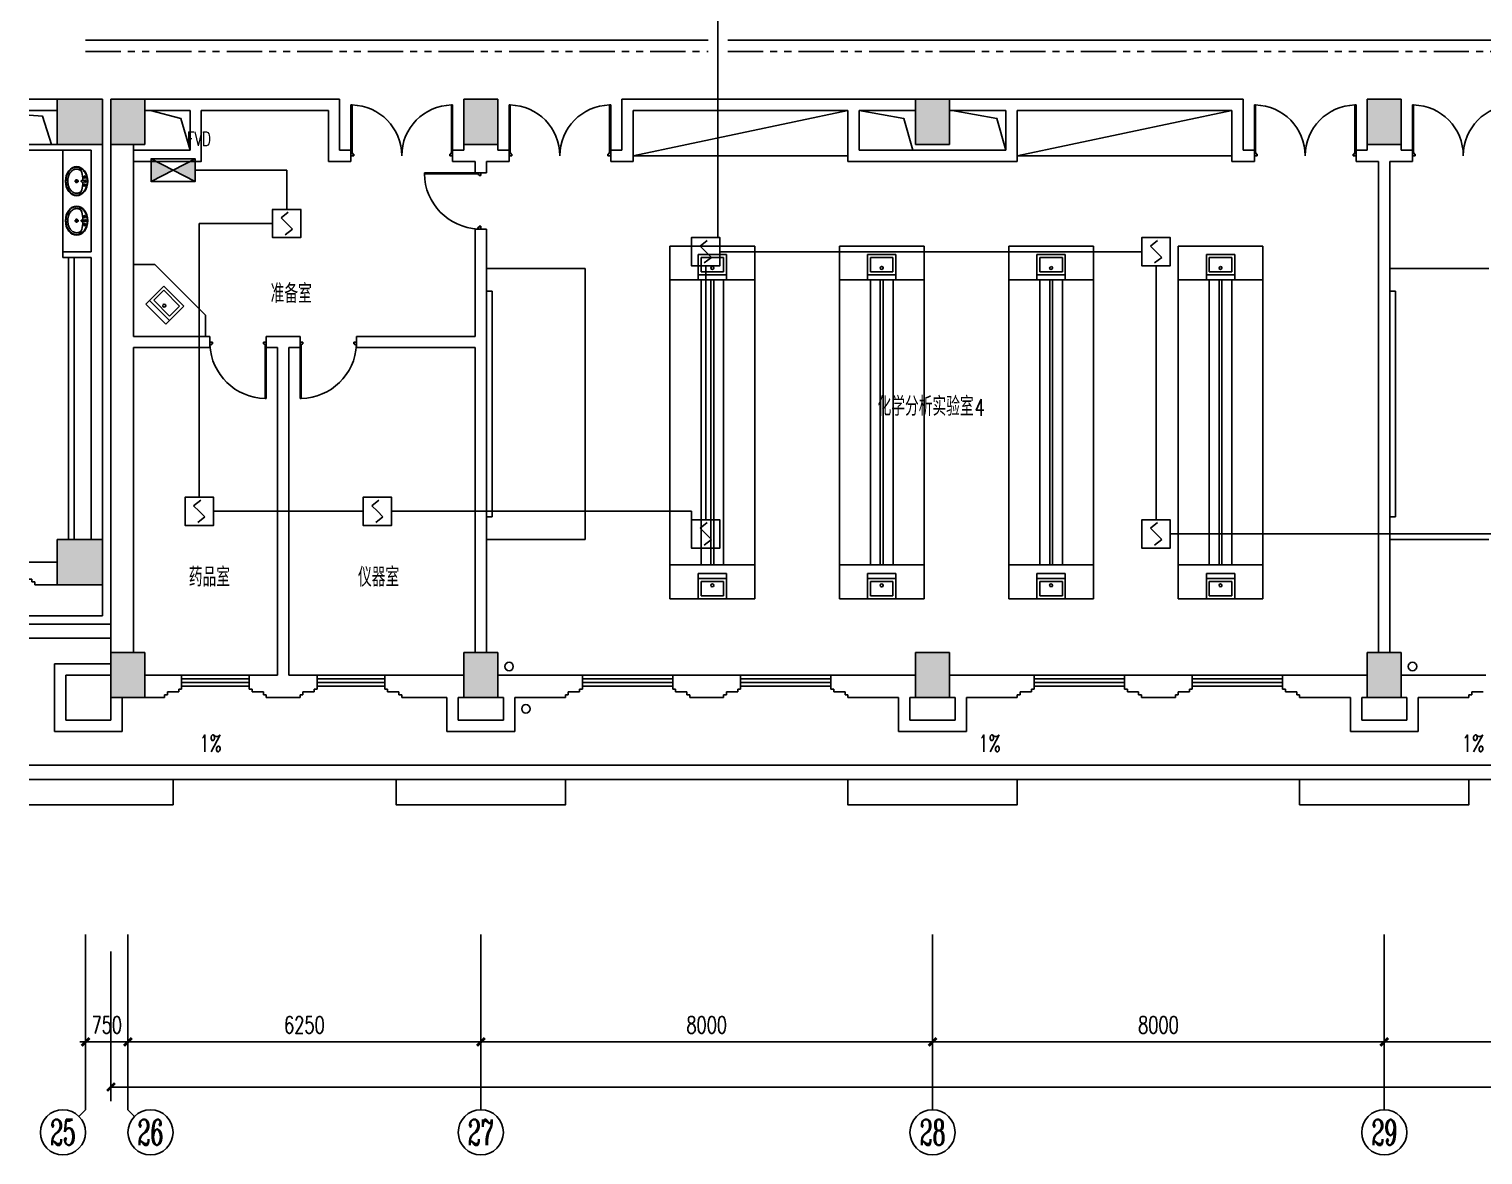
# Model space of a CAD drawing. Extents: x 190999 to 918899, y -200814 to 215286.
# Drawn here: x 444885 to 470632, y -53136 to -33188 of the extents above; entities that cross this region are included whole.
import ezdxf
from ezdxf.enums import TextEntityAlignment as Align

# ---------------------------------------------------------------- set-up
doc = ezdxf.new("R2010")
doc.units = 0
doc.header["$LTSCALE"] = 1000
doc.header["$MEASUREMENT"] = 0
doc.linetypes.add('PHANTOM2', pattern=[1.25, 0.625, -0.125, 0.125, -0.125, 0.125, -0.125])
doc.layers.get('Defpoints').update_dxf_attribs({"color": 1})
for name, color, linetype in [('00-EQUIP', 3, 'Continuous'), ('00-WIRE-4', 6, 'Continuous'), ('A-卫生间', 250, 'Continuous'), ('A-墙线', 2, 'Continuous'), ('A-外包装修', 250, 'Continuous'), ('A-外窗', 145, 'Continuous'), ('A-家具', 250, 'Continuous'), ('A-门', 167, 'Continuous'), ('AXIS', 3, 'Continuous'), ('AXIS_TEXT', 7, 'Continuous'), ('COLUMN', 2, 'Continuous'), ('PUB_HATCH', 250, 'Continuous'), ('PUB_TEXT', 7, 'Continuous'), ('屋面排水', 4, 'Continuous'), ('房间名称', 7, 'Continuous'), ('暖通-风-说明', 3, 'Continuous'), ('洞口线', 165, 'Continuous'), ('雨水管', 151, 'Continuous'), ('雨水管口', 6, 'Continuous')]:
    doc.layers.add(name, color=color, linetype=linetype)
doc.styles.add('_TCH_AXIS', font='COMPLEX', dxfattribs={"bigfont": 'GBCBIG'})
doc.styles.add('_TCH_DIM', font='SIMPLEX', dxfattribs={"bigfont": 'GBCBIG'})
doc.styles.add('COMPLEX', font='COMPLEX')
doc.styles.add('DIM_FONT', font='SIMPLEX', dxfattribs={"width": 0.7, "bigfont": 'GBCBIG'})
doc.styles.add('HZ-ZGBZ', font='romanc.shx', dxfattribs={"width": 0.65})
doc.styles.get("Standard").update_dxf_attribs({"font": 'simhei.ttf'})
doc.styles.add('XXK', font='romans.shx', dxfattribs={"width": 0.75, "bigfont": 'hzf.shx'})
doc.styles.add('zz-1', font='arial.ttf', dxfattribs={"width": 0.8})
doc.linetypes.add('BIG-DLINE', pattern='A,1,-0.15,["D",XXK,S=0.2,R=0,X=-0.1,Y=-0.09],-0.2', length=1.35)
doc.dimstyles.new('DIMN', dxfattribs={"dimtxt": 300, "dimasz": 100, "dimexe": 250, "dimexo": 300, "dimgap": 150, "dimtad": 1, "dimdec": 0, "dimzin": 0, "dimdsep": 46, "dimtxsty": 'DIM_FONT', "dimblk": 'ARCHTICK', "dimcen": 0.09, "dimclrt": 7, "dimazin": 2, "dimtfac": 1, "dimtdec": 0, "dimtix": 1, "dimtmove": 2, "dimatfit": 3, "dimfxl": 0, "dimtolj": 1, "dimtzin": 0, "dimarcsym": 0})

# ---------------------------------------------------------------- blocks, each defined once
blk = doc.blocks.new('m1800')
at = {"layer": 'A-墙线'}
for p, q in [((-900, -100), (-900, 100)), ((900, -100), (900, 100))]:
    blk.add_line(p, q, dxfattribs=at)
at = {"layer": 'A-门'}
for p, q in [((-900, 900), (-900, 0)), ((-900, 900), (-880, 900)), ((-880, 900), (-880, 50)), ((880, 900), (880, 50)), ((900, 900), (880, 900)), ((900, 900), (900, 0)), ((-900, 50), (-870, 50)), ((-900, 0), (-850, 0)), ((-870, 50), (-870, 30)), ((-870, 30), (-850, 30)), ((-850, 30), (-850, 0)), ((850, 30), (850, 0)), ((870, 30), (850, 30)), ((900, 0), (850, 0)), ((870, 50), (870, 30)), ((900, 50), (870, 50))]:
    blk.add_line(p, q, dxfattribs=at)
for centre, start, end in [((-900, 0), 0, 88.7267), ((900, 0), 91.2733, 180)]:
    blk.add_arc(centre, 900, start, end, dxfattribs=at)
blk = doc.blocks.new('m1000')
at = {"layer": 'A-墙线'}
for p, q in [((0, 0), (0, 200)), ((1000, 0), (1000, 200))]:
    blk.add_line(p, q, dxfattribs=at)
at = {"layer": 'A-门'}
for p, q in [((0, 1100), (0, 100)), ((0, 1100), (20, 1100)), ((20, 1100), (20, 150)), ((0, 150), (30, 150)), ((0, 100), (50, 100)), ((30, 150), (30, 130)), ((30, 130), (50, 130)), ((50, 130), (50, 100)), ((950, 130), (950, 100)), ((970, 130), (950, 130)), ((1000, 100), (950, 100)), ((970, 150), (970, 130)), ((1000, 150), (970, 150)), ((1000, 150), (1000, 100))]:
    blk.add_line(p, q, dxfattribs=at)
blk.add_arc((0, 100), 1000, 2.866, 88.854, dxfattribs=at)
blk = doc.blocks.new('手盆')
at = {"layer": 'A-卫生间'}
for p, q in [((113, 12), (46, 16)), ((160, 0), (235, 0)), ((198, -37), (198, 38)), ((113, -11), (46, -16))]:
    blk.add_line(p, q, dxfattribs=at)
for centre, major_axis, ratio, start_param, end_param in [((198, 0), (0, 259), 0.763797, 3.141593, 9.424778), ((194, 0), (0, 259), 0.413212, 0.351725, 1.519021), ((106, 0), (0, 13.9), 0.9, 3.760941, 5.663837), ((194, 0), (0, 259), 0.413212, 1.620217, 2.789865)]:
    blk.add_ellipse(centre, major_axis=major_axis, ratio=ratio, start_param=start_param, end_param=end_param, dxfattribs=at)
for centre, major_axis in [((46, 0), (0, 15.8)), ((56, 71), (0, 20.6)), ((56, 71), (0, 15.6)), ((198, 0), (0, 23.4)), ((56, -71), (0, 20.6)), ((56, -71), (0, 15.6))]:
    blk.add_ellipse(centre, major_axis=major_axis, ratio=0.9, dxfattribs=at)
for points, knots in [([(198, -249), (204, -249), (211, -249), (228, -246), (239, -243), (260, -236), (270, -231), (290, -218), (299, -211), (317, -194), (325, -185), (340, -164), (347, -153), (360, -129), (365, -116), (374, -90), (378, -76), (383, -48), (385, -34), (387, -5), (387, 9), (385, 38), (383, 52), (377, 80), (373, 94), (364, 120), (358, 133), (345, 156), (338, 167), (323, 187), (314, 197), (296, 213), (287, 220), (267, 232), (257, 237), (236, 244), (225, 247), (204, 249), (193, 249), (171, 247), (161, 245), (140, 237), (129, 232), (110, 221), (100, 213), (82, 197), (74, 188), (58, 168), (51, 157), (38, 133), (32, 121), (23, 95), (19, 81), (13, 53), (11, 39), (9, 10), (9, -4), (10, -33), (12, -47), (18, -75), (21, -89), (30, -115), (36, -128), (48, -152), (55, -163), (70, -184), (78, -193), (96, -210), (105, -218), (125, -230), (135, -235), (156, -243), (167, -246), (184, -249), (191, -249), (198, -249)], [0, 0, 0, 0, 0.105369, 0.105369, 0.278747, 0.278747, 0.452125, 0.452125, 0.625504, 0.625504, 0.798882, 0.798882, 0.97226, 0.97226, 1.145639, 1.145639, 1.319017, 1.319017, 1.492395, 1.492395, 1.665774, 1.665774, 1.839152, 1.839152, 2.01253, 2.01253, 2.185909, 2.185909, 2.359287, 2.359287, 2.532665, 2.532665, 2.706044, 2.706044, 2.879422, 2.879422, 3.0528, 3.0528, 3.226179, 3.226179, 3.399557, 3.399557, 3.572935, 3.572935, 3.746313, 3.746313, 3.919692, 3.919692, 4.09307, 4.09307, 4.266448, 4.266448, 4.439827, 4.439827, 4.613205, 4.613205, 4.786583, 4.786583, 4.959962, 4.959962, 5.13334, 5.13334, 5.306718, 5.306718, 5.480097, 5.480097, 5.653475, 5.653475, 5.826853, 5.826853, 6.000232, 6.000232, 6.17361, 6.17361, 6.283185, 6.283185, 6.283185, 6.283185]), ([(119, -185), (121, -187), (123, -188), (130, -193), (135, -196), (146, -202), (152, -205), (163, -209), (169, -210), (180, -213), (186, -214), (194, -214), (196, -214), (198, -214), (204, -214), (209, -214), (222, -212), (229, -210), (241, -206), (245, -204), (254, -200), (259, -197), (269, -191), (275, -187), (286, -178), (291, -173), (300, -162), (304, -158), (314, -145), (319, -137), (327, -123), (329, -118), (334, -107), (336, -101), (341, -89), (343, -83), (346, -71), (348, -64), (351, -49), (352, -40), (354, -22), (355, -13), (355, 5), (355, 14), (354, 32), (352, 41), (349, 58), (348, 66), (343, 81), (341, 89), (335, 104), (332, 111), (326, 125), (322, 132), (314, 144), (310, 150), (301, 162), (296, 167), (287, 177), (281, 181), (272, 189), (267, 192), (256, 199), (250, 202), (238, 207), (233, 209), (223, 211), (217, 212), (205, 214), (198, 214), (186, 213), (181, 213), (171, 211), (166, 210), (151, 205), (141, 200), (128, 191), (123, 188), (119, 185)], [5.740897, 5.740897, 5.740897, 5.740897, 5.780874, 5.780874, 5.896829, 5.896829, 6.012784, 6.012784, 6.128739, 6.128739, 6.240697, 6.240697, 6.283185, 6.283185, 6.283185, 6.399826, 6.399826, 6.5409, 6.5409, 6.634, 6.634, 6.7271, 6.7271, 6.852188, 6.852188, 6.977276, 6.977276, 7.077377, 7.077377, 7.229977, 7.229977, 7.317389, 7.317389, 7.404801, 7.404801, 7.497094, 7.497094, 7.589386, 7.589386, 7.712334, 7.712334, 7.835281, 7.835281, 7.958228, 7.958228, 8.081175, 8.081175, 8.194983, 8.194983, 8.30879, 8.30879, 8.422598, 8.422598, 8.537599, 8.537599, 8.6526, 8.6526, 8.767602, 8.767602, 8.884432, 8.884432, 8.982435, 8.982435, 9.119467, 9.119467, 9.224191, 9.224191, 9.328914, 9.328914, 9.470087, 9.470087, 9.571187, 9.571187, 9.672288, 9.672288, 9.874489, 9.874489, 9.967059, 9.967059, 9.967059, 9.967059])]:
    blk.add_open_spline(points, degree=3, knots=knots, dxfattribs=at)
blk.add_point((46, 0), dxfattribs=at)
blk = doc.blocks.new('_ArchTick')
at = {"const_width": 0.5}
blk.add_lwpolyline([(-0.7, -0.7), (0.7, 0.7)], dxfattribs=at)
blk = doc.blocks.new('*D1656')
at = {"layer": 'AXIS', "color": 0, "lineweight": -2}
for p, q in [((468885, -49533), (468885, -51383)), ((476885, -49533), (476885, -51383)), ((468885, -51133), (476885, -51133))]:
    blk.add_line(p, q, dxfattribs=at)
at = {"layer": 'Defpoints', "color": 0}
for p in [(468885, -49233), (476885, -49233), (476885, -51133)]:
    blk.add_point(p, dxfattribs=at)
at = {"layer": 'AXIS', "color": 0, "lineweight": -2, "xscale": 100, "yscale": 100, "zscale": 100, "rotation": 180}
blk.add_blockref('_ArchTick', (468885, -51133), dxfattribs=at)
at = {"layer": 'AXIS', "color": 0, "lineweight": -2, "xscale": 100, "yscale": 100, "zscale": 100}
blk.add_blockref('_ArchTick', (476885, -51133), dxfattribs=at)
at = {"layer": 'AXIS', "color": 7, "insert": (472885, -50833), "char_height": 300, "attachment_point": 5, "style": 'DIM_FONT'}
blk.add_mtext('\\A1;8000', dxfattribs=at)
blk = doc.blocks.new('*D1657')
at = {"layer": 'AXIS', "color": 0, "lineweight": -2}
for p, q in [((460885, -49533), (460885, -51383)), ((468885, -49533), (468885, -51383)), ((460885, -51133), (468885, -51133))]:
    blk.add_line(p, q, dxfattribs=at)
at = {"layer": 'Defpoints', "color": 0}
for p in [(460885, -49233), (468885, -49233), (468885, -51133)]:
    blk.add_point(p, dxfattribs=at)
at = {"layer": 'AXIS', "color": 0, "lineweight": -2, "xscale": 100, "yscale": 100, "zscale": 100, "rotation": 180}
blk.add_blockref('_ArchTick', (460885, -51133), dxfattribs=at)
at = {"layer": 'AXIS', "color": 0, "lineweight": -2, "xscale": 100, "yscale": 100, "zscale": 100}
blk.add_blockref('_ArchTick', (468885, -51133), dxfattribs=at)
at = {"layer": 'AXIS', "color": 7, "insert": (464885, -50833), "char_height": 300, "attachment_point": 5, "style": 'DIM_FONT'}
blk.add_mtext('\\A1;8000', dxfattribs=at)
blk = doc.blocks.new('*D1658')
at = {"layer": 'AXIS', "color": 0, "lineweight": -2}
for p, q in [((452885, -49533), (452885, -51383)), ((460885, -49533), (460885, -51383)), ((452885, -51133), (460885, -51133))]:
    blk.add_line(p, q, dxfattribs=at)
at = {"layer": 'Defpoints', "color": 0}
for p in [(452885, -49233), (460885, -49233), (460885, -51133)]:
    blk.add_point(p, dxfattribs=at)
at = {"layer": 'AXIS', "color": 0, "lineweight": -2, "xscale": 100, "yscale": 100, "zscale": 100, "rotation": 180}
blk.add_blockref('_ArchTick', (452885, -51133), dxfattribs=at)
at = {"layer": 'AXIS', "color": 0, "lineweight": -2, "xscale": 100, "yscale": 100, "zscale": 100}
blk.add_blockref('_ArchTick', (460885, -51133), dxfattribs=at)
at = {"layer": 'AXIS', "color": 7, "insert": (456885, -50833), "char_height": 300, "attachment_point": 5, "style": 'DIM_FONT'}
blk.add_mtext('\\A1;8000', dxfattribs=at)
blk = doc.blocks.new('*D1659')
at = {"layer": 'AXIS', "color": 0, "lineweight": -2}
for p, q in [((446635, -49533), (446635, -51383)), ((452885, -49533), (452885, -51383)), ((446635, -51133), (452885, -51133))]:
    blk.add_line(p, q, dxfattribs=at)
at = {"layer": 'Defpoints', "color": 0}
for p in [(446635, -49233), (452885, -49233), (452885, -51133)]:
    blk.add_point(p, dxfattribs=at)
at = {"layer": 'AXIS', "color": 0, "lineweight": -2, "xscale": 100, "yscale": 100, "zscale": 100, "rotation": 180}
blk.add_blockref('_ArchTick', (446635, -51133), dxfattribs=at)
at = {"layer": 'AXIS', "color": 0, "lineweight": -2, "xscale": 100, "yscale": 100, "zscale": 100}
blk.add_blockref('_ArchTick', (452885, -51133), dxfattribs=at)
at = {"layer": 'AXIS', "color": 7, "insert": (449760, -50833), "char_height": 300, "attachment_point": 5, "style": 'DIM_FONT'}
blk.add_mtext('\\A1;6250', dxfattribs=at)
blk = doc.blocks.new('*D1660')
at = {"layer": 'AXIS', "color": 0, "lineweight": -2}
for p, q in [((445885, -49533), (445885, -51383)), ((446635, -49533), (446635, -51383)), ((445885, -51133), (445785, -51133)), ((445885, -51133), (446635, -51133)), ((446635, -51133), (446735, -51133))]:
    blk.add_line(p, q, dxfattribs=at)
at = {"layer": 'Defpoints', "color": 0}
for p in [(445885, -49233), (446635, -49233), (446635, -51133)]:
    blk.add_point(p, dxfattribs=at)
at = {"layer": 'AXIS', "color": 0, "lineweight": -2, "xscale": 100, "yscale": 100, "zscale": 100}
blk.add_blockref('_ArchTick', (445885, -51133), dxfattribs=at)
at = {"layer": 'AXIS', "color": 0, "lineweight": -2, "xscale": 100, "yscale": 100, "zscale": 100, "rotation": 180}
blk.add_blockref('_ArchTick', (446635, -51133), dxfattribs=at)
at = {"layer": 'AXIS', "color": 7, "insert": (446260, -50833), "char_height": 300, "attachment_point": 5, "style": 'DIM_FONT'}
blk.add_mtext('\\A1;750', dxfattribs=at)
blk = doc.blocks.new('*D1661')
at = {"layer": 'AXIS', "color": 0, "lineweight": -2}
for p, q in [((446335, -49533), (446335, -52183)), ((523584, -49533), (523584, -52183)), ((446335, -51933), (523584, -51933))]:
    blk.add_line(p, q, dxfattribs=at)
at = {"layer": 'Defpoints', "color": 0}
for p in [(446335, -49233), (523584, -49233), (523584, -51933)]:
    blk.add_point(p, dxfattribs=at)
at = {"layer": 'AXIS', "color": 0, "lineweight": -2, "xscale": 100, "yscale": 100, "zscale": 100, "rotation": 180}
blk.add_blockref('_ArchTick', (446335, -51933), dxfattribs=at)
at = {"layer": 'AXIS', "color": 0, "lineweight": -2, "xscale": 100, "yscale": 100, "zscale": 100}
blk.add_blockref('_ArchTick', (523584, -51933), dxfattribs=at)
at = {"layer": 'AXIS', "color": 7, "insert": (484959, -51633), "char_height": 300, "attachment_point": 5, "style": 'DIM_FONT'}
blk.add_mtext('\\A1;77250', dxfattribs=at)
blk = doc.blocks.new('_AXISO')
blk.add_circle((0, 0), 0.5)
at = {"layer": 'AXIS_TEXT', "style": 'COMPLEX', "width": 1.041667}
blk.add_attdef('A', text='', height=0.56, dxfattribs=at).set_placement((-0.25, -0.28), (0.25, -0.28), align=Align.FIT)
blk = doc.blocks.new('$plan$00001609')
at = {"linetype": 'Continuous'}
for p, q in [((0, -251), (0, 251)), ((0, 251), (450, 251)), ((93, -251), (93, 251)), ((146, -199), (146, 199)), ((146, 199), (397, 199)), ((397, 199), (397, -199)), ((450, 251), (450, -251)), ((0, -251), (450, -251)), ((146, -199), (397, -199))]:
    blk.add_line(p, q, dxfattribs=at)
blk.add_line((238, 2), (238, 0))
blk.add_arc((212, 0), 26, 4.716, 0, dxfattribs=at)
at = {"style": 'zz-1'}
for tag in ['YSIZE', 'XSIZE']:
    blk.add_attdef(tag, (0, 0), '', height=0.5, dxfattribs=at)
blk = doc.blocks.new('_LINKPT1')
at = {"color": 0}
blk.add_line((0, 0), (0, 0), dxfattribs=at)
blk = doc.blocks.new('3S1KCGW2')
for p, q in [((0.5, 0.5), (-0.5, 0.5)), ((-0.5, 0.5), (-0.5, -0.5)), ((-0.2, 0.2), (0.05, 0.4)), ((0, 0), (-0.2, 0.2)), ((0, 0), (0.2, -0.2)), ((0.5, -0.5), (0.5, 0.5)), ((-0.5, -0.5), (0.5, -0.5)), ((0.2, -0.2), (-0.05, -0.4))]:
    blk.add_line(p, q)
at = {"const_width": 0.04, "flags": 128}
blk.add_lwpolyline([(-0.5, -0.5), (-0.5, 0.5), (0.5, 0.5), (0.5, -0.5)], close=True, dxfattribs=at)
at = {"xscale": 0.002, "yscale": 0.002, "zscale": 0.002}
for p in [(-0.5, 0), (0, 0.5), (0.5, 0), (0, -0.5)]:
    blk.add_blockref('_LINKPT1', p, dxfattribs=at)
at = {"flags": 9}
blk.add_attdef('A', (0, 0), '', height=0.00002, dxfattribs=at)
blk = doc.blocks.new('6H2KALM6')
for p, q in [((-0.78, 0.4), (0.78, -0.4)), ((0.78, 0.4), (-0.78, -0.4)), ((0.78, 0.4), (-0.78, 0.4)), ((-0.78, 0.4), (-0.78, -0.4)), ((0.78, -0.4), (0.78, 0.4)), ((-0.78, -0.4), (0.78, -0.4))]:
    blk.add_line(p, q)
at = {"const_width": 0.04}
blk.add_lwpolyline([(-0.78, 0.4), (-0.78, -0.4), (0.78, -0.4), (0.78, 0.4)], close=True, dxfattribs=at)
for points in [[(-0.78, 0.4), (0, 0), (-0.78, -0.4)], [(0.78, 0.4), (0, 0), (0.78, -0.4)]]:
    blk.add_solid(points)
at = {"xscale": 0.002, "yscale": 0.002, "zscale": 0.002}
for p in [(-0.78, 0), (0, 0.4), (0.78, 0), (0, -0.4)]:
    blk.add_blockref('_LINKPT1', p, dxfattribs=at)
at = {"flags": 9}
blk.add_attdef('A', (0, 0), '', height=0.00002, dxfattribs=at)

msp = doc.modelspace()

# ---------------------------------------------------------------- hatches: boundary and pattern name
at = {"layer": 'PUB_HATCH'}
for points in [[(445384.6, -34432.6), (445384.6, -35232.6), (446184.6, -35232.6), (446184.6, -34432.6)], [(446334.6, -34432.6), (446334.6, -35232.6), (446934.6, -35232.6), (446934.6, -34432.6)], [(452584.6, -34432.6), (452584.6, -35232.6), (453184.6, -35232.6), (453184.6, -34432.6)], [(460584.6, -34432.6), (460584.6, -35232.6), (461184.6, -35232.6), (461184.6, -34432.6)], [(468584.6, -34432.6), (468584.6, -35232.6), (469184.6, -35232.6), (469184.6, -34432.6)], [(445384.6, -42232.6), (445384.6, -43032.6), (446184.6, -43032.6), (446184.6, -42232.6)], [(446334.6, -44232.6), (446334.6, -45032.6), (446934.6, -45032.6), (446934.6, -44232.6)], [(452584.6, -44232.6), (452584.6, -45032.6), (453184.6, -45032.6), (453184.6, -44232.6)], [(460584.6, -44232.6), (460584.6, -45032.6), (461184.6, -45032.6), (461184.6, -44232.6)], [(468584.6, -44232.6), (468584.6, -45032.6), (469184.6, -45032.6), (469184.6, -44232.6)]]:
    msp.add_hatch(color=256, dxfattribs=at).paths.add_polyline_path(points)

# ---------------------------------------------------------------- linework, layer by layer
at = {"layer": '00-WIRE-4'}
for p, q in [((457084.6, -36882.6), (457084.6, -32982.6)), ((449447.1, -35688.5), (447824.6, -35688.5)), ((449447.1, -35688.5), (449447.1, -36382.6)), ((447899, -36632.6), (449197.1, -36632.6)), ((447899, -36632.6), (447899, -41482.6)), ((464592.7, -37132.6), (457117.9, -37132.6)), ((456867.9, -37382.6), (456867.9, -41882.6)), ((464842.7, -41882.6), (464842.7, -37382.6)), ((450802.3, -41732.6), (448149, -41732.6)), ((456617.9, -41732.6), (451302.3, -41732.6)), ((456617.9, -41882.6), (456617.9, -41732.6)), ((472629.7, -42132.6), (465092.7, -42132.6))]:
    msp.add_line(p, q, dxfattribs=at)
at = {"layer": '00-WIRE-4', "linetype": 'BIG-DLINE'}
for p, q in [((445884.6, -33382.6), (456909.6, -33382.6)), ((457259.6, -33382.6), (505459.6, -33382.6))]:
    msp.add_line(p, q, dxfattribs=at)
at = {"layer": '00-WIRE-4', "linetype": 'PHANTOM2'}
for p, q in [((445884.6, -33582.6), (456909.6, -33582.6)), ((457259.6, -33582.6), (505459.6, -33582.6))]:
    msp.add_line(p, q, dxfattribs=at)
at = {"layer": 'A-卫生间'}
for p, q in [((445484.6, -35332.6), (445484.6, -37132.6)), ((445584.6, -37232.6), (445584.6, -42232.6)), ((445684.6, -37232.6), (445684.6, -42232.6))]:
    msp.add_line(p, q, dxfattribs=at)
at = {"layer": 'A-墙线'}
for p, q in [((445384.6, -34432.6), (444884.6, -34432.6)), ((446934.6, -34432.6), (450384.6, -34432.6)), ((450384.6, -35332.6), (450384.6, -34432.6)), ((460584.6, -34432.6), (455384.6, -34432.6)), ((455384.6, -35332.6), (455384.6, -34432.6)), ((461184.6, -34432.6), (466384.6, -34432.6)), ((466384.6, -35332.6), (466384.6, -34432.6)), ((445384.6, -34632.6), (444884.6, -34632.6)), ((446934.6, -34632.6), (447734.6, -34632.6)), ((447934.6, -34632.6), (450184.6, -34632.6)), ((450184.6, -35532.6), (450184.6, -34632.6)), ((459384.6, -34632.6), (455584.6, -34632.6)), ((455584.6, -35532.6), (455584.6, -34632.6)), ((459384.6, -35532.6), (459384.6, -34632.6)), ((460584.6, -34632.6), (459584.6, -34632.6)), ((459584.6, -34632.6), (459584.6, -35332.6)), ((461184.6, -34632.6), (462184.6, -34632.6)), ((462184.6, -34632.6), (462184.6, -35332.6)), ((462384.6, -34632.6), (466184.6, -34632.6)), ((462384.6, -35532.6), (462384.6, -34632.6)), ((466184.6, -35532.6), (466184.6, -34632.6)), ((445384.6, -35232.6), (444884.6, -35232.6)), ((446184.6, -35232.6), (446184.6, -42232.6)), ((446334.6, -35232.6), (446334.6, -44232.6)), ((446734.6, -35232.6), (446734.6, -38632.6)), ((452584.6, -35232.6), (452584.6, -35332.6)), ((453184.6, -35232.6), (453184.6, -35332.6)), ((468584.6, -35232.6), (468584.6, -35332.6)), ((469184.6, -35232.6), (469184.6, -35332.6)), ((445984.6, -35332.6), (444884.6, -35332.6)), ((445984.6, -35332.6), (445984.6, -37132.6)), ((450584.6, -35332.6), (450384.6, -35332.6)), ((452584.6, -35332.6), (452384.6, -35332.6)), ((453184.6, -35332.6), (453384.6, -35332.6)), ((455184.6, -35332.6), (455384.6, -35332.6)), ((459584.6, -35332.6), (462184.6, -35332.6)), ((466584.6, -35332.6), (466384.6, -35332.6)), ((468584.6, -35332.6), (468384.6, -35332.6)), ((469184.6, -35332.6), (469384.6, -35332.6)), ((450584.6, -35532.6), (450184.6, -35532.6)), ((452784.6, -35532.6), (452384.6, -35532.6)), ((452784.6, -35532.6), (452784.6, -35732.6)), ((452984.6, -35532.6), (452984.6, -35732.6)), ((453384.6, -35532.6), (452984.6, -35532.6)), ((455184.6, -35532.6), (455584.6, -35532.6)), ((459384.6, -35532.6), (462384.6, -35532.6)), ((466584.6, -35532.6), (466184.6, -35532.6)), ((468384.6, -35532.6), (468784.6, -35532.6)), ((468784.6, -35532.6), (468784.6, -44232.6)), ((468984.6, -35532.6), (468984.6, -44232.6)), ((469384.6, -35532.6), (468984.6, -35532.6)), ((452784.6, -36732.6), (452784.6, -38632.6)), ((452984.6, -36732.6), (452984.6, -44232.6)), ((445484.6, -37132.6), (445984.6, -37132.6)), ((445484.6, -37232.6), (445484.6, -37132.6)), ((445484.6, -37232.6), (445984.6, -37232.6)), ((445984.6, -37232.6), (445984.6, -42232.6)), ((446734.6, -38632.6), (448084.6, -38632.6)), ((446734.6, -38832.6), (446734.6, -44232.6)), ((446734.6, -38832.6), (448084.6, -38832.6)), ((449084.6, -38632.6), (449684.6, -38632.6)), ((449084.6, -38832.6), (449284.6, -38832.6)), ((449284.6, -44632.6), (449284.6, -38832.6)), ((449484.6, -38832.6), (449684.6, -38832.6)), ((449484.6, -44632.6), (449484.6, -38832.6)), ((450684.6, -38632.6), (452784.6, -38632.6)), ((450684.6, -38832.6), (452784.6, -38832.6)), ((452784.6, -38832.6), (452784.6, -44232.6)), ((444884.6, -42632.6), (445384.6, -42632.6)), ((444934.6, -42932.6), (444884.6, -42932.6)), ((444934.6, -42982.6), (444934.6, -42932.6)), ((444984.6, -42982.6), (444934.6, -42982.6)), ((444984.6, -43032.6), (444984.6, -42982.6)), ((444984.6, -43032.6), (445584.6, -43032.6)), ((446334.6, -44432.6), (445334.6, -44432.6)), ((445334.6, -44432.6), (445334.6, -45632.6)), ((446334.6, -44632.6), (445534.6, -44632.6)), ((445534.6, -44632.6), (445534.6, -45432.6)), ((447584.6, -44632.6), (446934.6, -44632.6)), ((447584.6, -44882.6), (447584.6, -44632.6)), ((449284.6, -44632.6), (448784.6, -44632.6)), ((448784.6, -44882.6), (448784.6, -44632.6)), ((449984.6, -44632.6), (449484.6, -44632.6)), ((449984.6, -44882.6), (449984.6, -44632.6)), ((452584.6, -44632.6), (451184.6, -44632.6)), ((451184.6, -44882.6), (451184.6, -44632.6)), ((454684.6, -44632.6), (453184.6, -44632.6)), ((454684.6, -44882.6), (454684.6, -44632.6)), ((457484.6, -44632.6), (456284.6, -44632.6)), ((456284.6, -44882.6), (456284.6, -44632.6)), ((457484.6, -44882.6), (457484.6, -44632.6)), ((460584.6, -44632.6), (459084.6, -44632.6)), ((459084.6, -44882.6), (459084.6, -44632.6)), ((461184.6, -44632.6), (462684.6, -44632.6)), ((462684.6, -44882.6), (462684.6, -44632.6)), ((464284.6, -44632.6), (465484.6, -44632.6)), ((464284.6, -44882.6), (464284.6, -44632.6)), ((465484.6, -44882.6), (465484.6, -44632.6)), ((467084.6, -44632.6), (468584.6, -44632.6)), ((467084.6, -44882.6), (467084.6, -44632.6)), ((470684.6, -44632.6), (469184.6, -44632.6)), ((446334.6, -45032.6), (446334.6, -45432.6)), ((446534.6, -45032.6), (446534.6, -45632.6)), ((447284.6, -45032.6), (446934.6, -45032.6)), ((447284.6, -45032.6), (447284.6, -44982.6)), ((447284.6, -44982.6), (447334.6, -44982.6)), ((447334.6, -44982.6), (447334.6, -44932.6)), ((447334.6, -44932.6), (447534.6, -44932.6)), ((447534.6, -44882.6), (447584.6, -44882.6)), ((447534.6, -44932.6), (447534.6, -44882.6)), ((448834.6, -44882.6), (448784.6, -44882.6)), ((448834.6, -44932.6), (448834.6, -44882.6)), ((449034.6, -44932.6), (448834.6, -44932.6)), ((449034.6, -44982.6), (449034.6, -44932.6)), ((449084.6, -44982.6), (449034.6, -44982.6)), ((449084.6, -45032.6), (449084.6, -44982.6)), ((449684.6, -45032.6), (449084.6, -45032.6)), ((449684.6, -45032.6), (449684.6, -44982.6)), ((449684.6, -44982.6), (449734.6, -44982.6)), ((449734.6, -44982.6), (449734.6, -44932.6)), ((449734.6, -44932.6), (449934.6, -44932.6)), ((449934.6, -44882.6), (449984.6, -44882.6)), ((449934.6, -44932.6), (449934.6, -44882.6)), ((451234.6, -44882.6), (451184.6, -44882.6)), ((451234.6, -44932.6), (451234.6, -44882.6)), ((451434.6, -44932.6), (451234.6, -44932.6)), ((451434.6, -44982.6), (451434.6, -44932.6)), ((451484.6, -44982.6), (451434.6, -44982.6)), ((451484.6, -45032.6), (451484.6, -44982.6)), ((452284.6, -45032.6), (451484.6, -45032.6)), ((452284.6, -45032.6), (452284.6, -45632.6)), ((452584.6, -45032.6), (452484.6, -45032.6)), ((452484.6, -45032.6), (452484.6, -45432.6)), ((453284.6, -45032.6), (453184.6, -45032.6)), ((453284.6, -45032.6), (453284.6, -45432.6)), ((454384.6, -45032.6), (453484.6, -45032.6)), ((453484.6, -45032.6), (453484.6, -45632.6)), ((454384.6, -45032.6), (454384.6, -44982.6)), ((454384.6, -44982.6), (454434.6, -44982.6)), ((454434.6, -44982.6), (454434.6, -44932.6)), ((454434.6, -44932.6), (454634.6, -44932.6)), ((454634.6, -44882.6), (454684.6, -44882.6)), ((454634.6, -44932.6), (454634.6, -44882.6)), ((456334.6, -44882.6), (456284.6, -44882.6)), ((456334.6, -44932.6), (456334.6, -44882.6)), ((456534.6, -44932.6), (456334.6, -44932.6)), ((456534.6, -44982.6), (456534.6, -44932.6)), ((456584.6, -44982.6), (456534.6, -44982.6)), ((456584.6, -45032.6), (456584.6, -44982.6)), ((457184.6, -45032.6), (456584.6, -45032.6)), ((457184.6, -45032.6), (457184.6, -44982.6)), ((457184.6, -44982.6), (457234.6, -44982.6)), ((457234.6, -44982.6), (457234.6, -44932.6)), ((457234.6, -44932.6), (457434.6, -44932.6)), ((457434.6, -44882.6), (457484.6, -44882.6)), ((457434.6, -44932.6), (457434.6, -44882.6)), ((459134.6, -44882.6), (459084.6, -44882.6)), ((459134.6, -44932.6), (459134.6, -44882.6)), ((459334.6, -44932.6), (459134.6, -44932.6)), ((459334.6, -44982.6), (459334.6, -44932.6)), ((459384.6, -44982.6), (459334.6, -44982.6)), ((459384.6, -45032.6), (459384.6, -44982.6)), ((460284.6, -45032.6), (459384.6, -45032.6)), ((460284.6, -45032.6), (460284.6, -45632.6)), ((460584.6, -45032.6), (460484.6, -45032.6)), ((460484.6, -45032.6), (460484.6, -45432.6)), ((461184.6, -45032.6), (461284.6, -45032.6)), ((461284.6, -45032.6), (461284.6, -45432.6)), ((461484.6, -45032.6), (462384.6, -45032.6)), ((461484.6, -45032.6), (461484.6, -45632.6)), ((462384.6, -45032.6), (462384.6, -44982.6)), ((462384.6, -44982.6), (462434.6, -44982.6)), ((462434.6, -44982.6), (462434.6, -44932.6)), ((462434.6, -44932.6), (462634.6, -44932.6)), ((462634.6, -44882.6), (462684.6, -44882.6)), ((462634.6, -44932.6), (462634.6, -44882.6)), ((464334.6, -44882.6), (464284.6, -44882.6)), ((464334.6, -44932.6), (464334.6, -44882.6)), ((464534.6, -44932.6), (464334.6, -44932.6)), ((464534.6, -44982.6), (464534.6, -44932.6)), ((464584.6, -44982.6), (464534.6, -44982.6)), ((464584.6, -45032.6), (464584.6, -44982.6)), ((464584.6, -45032.6), (465184.6, -45032.6)), ((465184.6, -45032.6), (465184.6, -44982.6)), ((465184.6, -44982.6), (465234.6, -44982.6)), ((465234.6, -44982.6), (465234.6, -44932.6)), ((465234.6, -44932.6), (465434.6, -44932.6)), ((465434.6, -44882.6), (465484.6, -44882.6)), ((465434.6, -44932.6), (465434.6, -44882.6)), ((467134.6, -44882.6), (467084.6, -44882.6)), ((467134.6, -44932.6), (467134.6, -44882.6)), ((467334.6, -44932.6), (467134.6, -44932.6)), ((467334.6, -44982.6), (467334.6, -44932.6)), ((467384.6, -44982.6), (467334.6, -44982.6)), ((467384.6, -45032.6), (467384.6, -44982.6)), ((467384.6, -45032.6), (468284.6, -45032.6)), ((468284.6, -45032.6), (468284.6, -45632.6)), ((468484.6, -45032.6), (468584.6, -45032.6)), ((468484.6, -45032.6), (468484.6, -45432.6)), ((469284.6, -45032.6), (469184.6, -45032.6)), ((469284.6, -45032.6), (469284.6, -45432.6)), ((470384.6, -45032.6), (469484.6, -45032.6)), ((469484.6, -45032.6), (469484.6, -45632.6)), ((470384.6, -45032.6), (470384.6, -44982.6)), ((470384.6, -44982.6), (470434.6, -44982.6)), ((470434.6, -44982.6), (470434.6, -44932.6)), ((470434.6, -44932.6), (470634.6, -44932.6)), ((446334.6, -45432.6), (445534.6, -45432.6)), ((453284.6, -45432.6), (452484.6, -45432.6)), ((461284.6, -45432.6), (460484.6, -45432.6)), ((469284.6, -45432.6), (468484.6, -45432.6)), ((446534.6, -45632.6), (445334.6, -45632.6)), ((453484.6, -45632.6), (452284.6, -45632.6)), ((461484.6, -45632.6), (460284.6, -45632.6)), ((469484.6, -45632.6), (468284.6, -45632.6))]:
    msp.add_line(p, q, dxfattribs=at)
for points in [[(446734.6, -35532.6), (447934.6, -35532.6), (447934.6, -34632.6)], [(446734.6, -35332.6), (447734.6, -35332.6), (447734.6, -34632.6)], [(447034.6, -35332.6), (447734.6, -35332.6), (447734.6, -34632.6)]]:
    msp.add_lwpolyline(points, dxfattribs=at)
at = {"layer": 'A-外包装修'}
for p, q in [((446184.6, -43032.6), (446184.6, -43582.6)), ((446184.6, -43582.6), (444884.6, -43582.6)), ((446334.6, -43732.6), (444884.6, -43732.6)), ((446334.6, -43982.6), (444884.6, -43982.6)), ((510734.6, -46232.8), (444884.6, -46232.8)), ((510984.6, -46482.8), (444884.6, -46482.8))]:
    msp.add_line(p, q, dxfattribs=at)
for points in [[(444884.6, -46933), (447434.9, -46933), (447434.9, -46482.8)], [(451384.2, -46482.8), (451384.2, -46933), (454384.9, -46933), (454384.9, -46482.8)], [(459384.2, -46482.8), (459384.2, -46933), (462384.9, -46933), (462384.9, -46482.8)], [(467384.2, -46482.8), (467384.2, -46933), (470384.9, -46933), (470384.9, -46482.8)]]:
    msp.add_lwpolyline(points, dxfattribs=at)
at = {"layer": 'A-外窗'}
for p, q in [((447584.6, -44632.6), (448784.6, -44632.6)), ((447584.6, -44702.6), (448784.6, -44702.6)), ((447584.6, -44762.6), (448784.6, -44762.6)), ((451184.6, -44632.6), (449984.6, -44632.6)), ((451184.6, -44702.6), (449984.6, -44702.6)), ((451184.6, -44762.6), (449984.6, -44762.6)), ((454684.6, -44632.6), (456284.6, -44632.6)), ((454684.6, -44702.6), (456284.6, -44702.6)), ((454684.6, -44762.6), (456284.6, -44762.6)), ((459084.6, -44632.6), (457484.6, -44632.6)), ((459084.6, -44702.6), (457484.6, -44702.6)), ((459084.6, -44762.6), (457484.6, -44762.6)), ((462684.6, -44632.6), (464284.6, -44632.6)), ((462684.6, -44702.6), (464284.6, -44702.6)), ((462684.6, -44762.6), (464284.6, -44762.6)), ((467084.6, -44632.6), (465484.6, -44632.6)), ((467084.6, -44702.6), (465484.6, -44702.6)), ((467084.6, -44762.6), (465484.6, -44762.6)), ((447584.6, -44832.6), (448784.6, -44832.6)), ((451184.6, -44832.6), (449984.6, -44832.6)), ((454684.6, -44832.6), (456284.6, -44832.6)), ((459084.6, -44832.6), (457484.6, -44832.6)), ((462684.6, -44832.6), (464284.6, -44832.6)), ((467084.6, -44832.6), (465484.6, -44832.6))]:
    msp.add_line(p, q, dxfattribs=at)
at = {"layer": 'A-家具'}
for p, q in [((455584.6, -35432.6), (459384.6, -34632.6)), ((462384.6, -35432.6), (466184.6, -34632.6)), ((459384.6, -35432.6), (455584.6, -35432.6)), ((462384.6, -35432.6), (466184.6, -35432.6)), ((456234.6, -37032.6), (456234.6, -43282.6)), ((456234.6, -37032.6), (457734.6, -37032.6)), ((457734.6, -37032.6), (457734.6, -43282.6)), ((459234.6, -37032.6), (459234.6, -43282.6)), ((459234.6, -37032.6), (460734.6, -37032.6)), ((460734.6, -37032.6), (460734.6, -43282.6)), ((462234.6, -37032.6), (462234.6, -43282.6)), ((462234.6, -37032.6), (463734.6, -37032.6)), ((463734.6, -37032.6), (463734.6, -43282.6)), ((465234.6, -37032.6), (465234.6, -43282.6)), ((465234.6, -37032.6), (466734.6, -37032.6)), ((466734.6, -37032.6), (466734.6, -43282.6)), ((447109.6, -37357.6), (446734.6, -37357.6)), ((448009.6, -38257.6), (447109.6, -37357.6)), ((452984.6, -37432.6), (454734.6, -37432.6)), ((454734.6, -37432.6), (454734.6, -42232.6)), ((468984.6, -37432.6), (470734.6, -37432.6)), ((452984.6, -37832.6), (453084.6, -37832.6)), ((453084.6, -37832.6), (453084.6, -41832.6)), ((456234.6, -37632.6), (457734.6, -37632.6)), ((456784.6, -37632.6), (456784.6, -42682.6)), ((456959.6, -37632.6), (456959.6, -42682.6)), ((457009.6, -37632.6), (457009.6, -42682.6)), ((457184.6, -37632.6), (457184.6, -42682.6)), ((459234.6, -37632.6), (460734.6, -37632.6)), ((459784.6, -37632.6), (459784.6, -42682.6)), ((459959.6, -37632.6), (459959.6, -42682.6)), ((460009.6, -37632.6), (460009.6, -42682.6)), ((460184.6, -37632.6), (460184.6, -42682.6)), ((462234.6, -37632.6), (463734.6, -37632.6)), ((462784.6, -37632.6), (462784.6, -42682.6)), ((462959.6, -37632.6), (462959.6, -42682.6)), ((463009.6, -37632.6), (463009.6, -42682.6)), ((463184.6, -37632.6), (463184.6, -42682.6)), ((465234.6, -37632.6), (466734.6, -37632.6)), ((465784.6, -37632.6), (465784.6, -42682.6)), ((465959.6, -37632.6), (465959.6, -42682.6)), ((466009.6, -37632.6), (466009.6, -42682.6)), ((466184.6, -37632.6), (466184.6, -42682.6)), ((468984.6, -37832.6), (469084.6, -37832.6)), ((469084.6, -37832.6), (469084.6, -41832.6)), ((448009.6, -38257.6), (448009.6, -38632.6)), ((452984.6, -41832.6), (453084.6, -41832.6)), ((468984.6, -41832.6), (469084.6, -41832.6)), ((452984.6, -42232.6), (454734.6, -42232.6)), ((468984.6, -42232.6), (470734.6, -42232.6)), ((456234.6, -42682.6), (457734.6, -42682.6)), ((459234.6, -42682.6), (460734.6, -42682.6)), ((462234.6, -42682.6), (463734.6, -42682.6)), ((465234.6, -42682.6), (466734.6, -42682.6)), ((456234.6, -43282.6), (457734.6, -43282.6)), ((459234.6, -43282.6), (460734.6, -43282.6)), ((462234.6, -43282.6), (463734.6, -43282.6)), ((465234.6, -43282.6), (466734.6, -43282.6))]:
    msp.add_line(p, q, dxfattribs=at)
at = {"layer": 'AXIS'}
for p, q in [((445884.6, -49232.6), (445884.6, -52336.3)), ((446634.6, -49232.6), (446634.6, -52336.3)), ((452884.6, -49232.6), (452884.6, -52336.3)), ((460884.6, -49232.6), (460884.6, -52336.3)), ((468884.6, -49232.6), (468884.6, -52336.3)), ((445767.4, -52453.5), (445884.6, -52336.3)), ((446751.7, -52453.5), (446634.6, -52336.3))]:
    msp.add_line(p, q, dxfattribs=at)
at = {"layer": 'COLUMN'}
for p, q in [((445384.6, -34432.6), (445384.6, -35232.6)), ((446184.6, -34432.6), (445384.6, -34432.6)), ((446184.6, -35232.6), (446184.6, -34432.6)), ((446334.6, -34432.6), (446334.6, -35232.6)), ((446934.6, -34432.6), (446334.6, -34432.6)), ((446934.6, -35232.6), (446934.6, -34432.6)), ((452584.6, -34432.6), (452584.6, -35232.6)), ((453184.6, -34432.6), (452584.6, -34432.6)), ((453184.6, -35232.6), (453184.6, -34432.6)), ((460584.6, -34432.6), (460584.6, -35232.6)), ((461184.6, -34432.6), (460584.6, -34432.6)), ((461184.6, -35232.6), (461184.6, -34432.6)), ((468584.6, -34432.6), (468584.6, -35232.6)), ((469184.6, -34432.6), (468584.6, -34432.6)), ((469184.6, -35232.6), (469184.6, -34432.6)), ((445384.6, -35232.6), (446184.6, -35232.6)), ((446334.6, -35232.6), (446934.6, -35232.6)), ((452584.6, -35232.6), (453184.6, -35232.6)), ((460584.6, -35232.6), (461184.6, -35232.6)), ((468584.6, -35232.6), (469184.6, -35232.6)), ((445384.6, -42232.6), (445384.6, -43032.6)), ((446184.6, -42232.6), (445384.6, -42232.6)), ((446184.6, -43032.6), (446184.6, -42232.6)), ((445384.6, -43032.6), (446184.6, -43032.6)), ((446334.6, -44232.6), (446334.6, -45032.6)), ((446934.6, -44232.6), (446334.6, -44232.6)), ((446934.6, -45032.6), (446934.6, -44232.6)), ((452584.6, -44232.6), (452584.6, -45032.6)), ((453184.6, -44232.6), (452584.6, -44232.6)), ((453184.6, -45032.6), (453184.6, -44232.6)), ((460584.6, -44232.6), (460584.6, -45032.6)), ((461184.6, -44232.6), (460584.6, -44232.6)), ((461184.6, -45032.6), (461184.6, -44232.6)), ((468584.6, -44232.6), (468584.6, -45032.6)), ((469184.6, -44232.6), (468584.6, -44232.6)), ((469184.6, -45032.6), (469184.6, -44232.6)), ((446334.6, -45032.6), (446934.6, -45032.6)), ((452584.6, -45032.6), (453184.6, -45032.6)), ((460584.6, -45032.6), (461184.6, -45032.6)), ((468584.6, -45032.6), (469184.6, -45032.6))]:
    msp.add_line(p, q, dxfattribs=at)
at = {"layer": '屋面排水'}
for points in [[(448449.3, -45842.8, 0, 0, 0), (449841.7, -45842.8, 80, 0, 0), (450141.7, -45842.8, 0, 0, 0)], [(461486.8, -45842.8, 0, 0, 0), (460094.4, -45842.8, 80, 0, 0), (459794.4, -45842.8, 0, 0, 0)]]:
    msp.add_lwpolyline(points, format="xyseb", dxfattribs=at)
at = {"layer": '洞口线', "ltscale": 2}
for points in [[(445284.6, -35232.6), (445123.6, -34732.6), (444884.6, -34714.8)], [(447734.6, -35332.6), (447573.6, -34770.5), (447034.6, -34632.6)], [(460534.6, -35332.6), (460373.6, -34770.5), (459584.6, -34632.6)], [(462184.6, -35332.6), (462023.6, -34770.5), (461234.6, -34632.6)]]:
    msp.add_lwpolyline(points, dxfattribs=at)
at = {"layer": '雨水管'}
for centre in [(453384.6, -44482.6), (469384.6, -44482.6)]:
    msp.add_circle(centre, 75, dxfattribs=at)
at = {"layer": '雨水管口'}
msp.add_circle((453684.6, -45232.6), 75, dxfattribs=at)

# ---------------------------------------------------------------- block references
at = {"rotation": 180}
for p in [(445924.6, -35882.6), (445924.6, -36582.6)]:
    msp.add_blockref('手盆', p, dxfattribs=at)
at = {"layer": '00-EQUIP', "xscale": 500, "yscale": 500, "zscale": 500}
msp.add_blockref('6H2KALM6', (447434.6, -35688.5), dxfattribs=at)
at = {"layer": '00-EQUIP', "xscale": 500, "yscale": 500, "zscale": 500, "rotation": 180}
for p in [(449447.1, -36632.6), (456867.9, -37132.6), (464842.7, -37132.6), (447899, -41732.6), (451052.3, -41732.6), (456867.9, -42132.6), (464842.7, -42132.6)]:
    msp.add_blockref('3S1KCGW2', p, dxfattribs=at)
at = {"layer": 'A-家具'}
for p, rotation in [((456984.6, -37632.6), 90), ((459984.6, -37632.6), 90), ((462984.6, -37632.6), 90), ((465984.6, -37632.6), 90), ((447129.2, -38238), 45.00000000000003)]:
    msp.add_blockref('$plan$00001609', p, dxfattribs=dict(at, rotation=rotation))
at = {"layer": 'A-家具', "yscale": -1, "rotation": 270}
for p in [(456984.6, -42832.6), (459984.6, -42832.6), (462984.6, -42832.6), (465984.6, -42832.6)]:
    msp.add_blockref('$plan$00001609', p, dxfattribs=at)
at = {"layer": 'A-门', "xscale": -1}
for p in [(451484.6, -35432.6), (467484.6, -35432.6)]:
    msp.add_blockref('m1800', p, dxfattribs=at)
at = {"layer": 'A-门'}
for p in [(454284.6, -35432.6), (470284.6, -35432.6)]:
    msp.add_blockref('m1800', p, dxfattribs=at)
at = {"layer": 'A-门', "xscale": -1}
for p, rotation in [((452984.6, -35732.6), 90), ((449684.6, -38632.6), 180)]:
    msp.add_blockref('m1000', p, dxfattribs=dict(at, rotation=rotation))
at = {"layer": 'A-门', "rotation": 180}
msp.add_blockref('m1000', (449084.6, -38632.6), dxfattribs=at)
at = {"layer": 'AXIS'}
ref = msp.add_blockref('_AXISO', (445484.6, -52736.3), dxfattribs=dict(at, xscale=800, yscale=800, zscale=800))
ref.add_attrib('A', '25', dxfattribs={"layer": 'AXIS_TEXT', "height": 452.55, "style": '_TCH_AXIS', "width": 0.617647}).set_placement((445258.3, -52962.6), (445710.9, -52962.6), align=Align.FIT)
ref = msp.add_blockref('_AXISO', (447034.6, -52736.3), dxfattribs=dict(at, xscale=800, yscale=800, zscale=800))
ref.add_attrib('A', '26', dxfattribs={"layer": 'AXIS_TEXT', "height": 452.55, "style": '_TCH_AXIS', "width": 0.617647}).set_placement((446808.3, -52962.6), (447260.9, -52962.6), align=Align.FIT)
ref = msp.add_blockref('_AXISO', (452884.6, -52736.3), dxfattribs=dict(at, xscale=800, yscale=800, zscale=800))
ref.add_attrib('A', '27', dxfattribs={"layer": 'AXIS_TEXT', "height": 452.55, "style": '_TCH_AXIS', "width": 0.617647}).set_placement((452658.3, -52962.6), (453110.9, -52962.6), align=Align.FIT)
ref = msp.add_blockref('_AXISO', (460884.6, -52736.3), dxfattribs=dict(at, xscale=800, yscale=800, zscale=800))
ref.add_attrib('A', '28', dxfattribs={"layer": 'AXIS_TEXT', "height": 452.55, "style": '_TCH_AXIS', "width": 0.617647}).set_placement((460658.3, -52962.6), (461110.9, -52962.6), align=Align.FIT)
ref = msp.add_blockref('_AXISO', (468884.6, -52736.3), dxfattribs=dict(at, xscale=800, yscale=800, zscale=800))
ref.add_attrib('A', '29', dxfattribs={"layer": 'AXIS_TEXT', "height": 452.55, "style": '_TCH_AXIS', "width": 0.617647}).set_placement((468658.3, -52962.6), (469110.9, -52962.6), align=Align.FIT)

# ---------------------------------------------------------------- texts
at = {"layer": 'PUB_TEXT', "style": '_TCH_DIM', "width": 0.705882}
for p in [(447899.6, -45991.5), (461696.6, -45991.5), (470260, -45991.5)]:
    msp.add_text('1%', height=297.5, dxfattribs=at).set_placement(p)
at = {"layer": '房间名称', "style": '_TCH_DIM'}
for s, p in [('准备室', (449162.3, -38043.1)), ('化学分析实验室', (459911.1, -40040.8)), ('药品室', (447712.6, -43065.9)), ('仪器室', (450710.3, -43065.9))]:
    msp.add_text(s, height=337.59, dxfattribs=at).set_placement(p)
at = {"layer": '房间名称', "style": '_TCH_DIM', "width": 0.705882}
msp.add_text('4', height=297.5, dxfattribs=at).set_placement((461631.3, -40040.8))
at = {"layer": '暖通-风-说明', "style": 'HZ-ZGBZ', "width": 0.7}
msp.add_text('FVD', height=250, dxfattribs=at).set_placement((447676.1, -35256.2))

# ---------------------------------------------------------------- dimensions: what is measured, and where the dimension line sits
at = {"layer": 'AXIS'}
for p1, p2, distance, picture, middle in [((445884.6, -49232.6), (446634.6, -49232.6), -1900, '*D1660', (446259.6, -50832.6)), ((446334.6, -49232.6), (523584.4, -49232.6), -2700, '*D1661', (484959.5, -51632.6)), ((446634.6, -49232.6), (452884.6, -49232.6), -1900, '*D1659', (449759.6, -50832.6)), ((452884.6, -49232.6), (460884.6, -49232.6), -1900, '*D1658', (456884.6, -50832.6)), ((460884.6, -49232.6), (468884.6, -49232.6), -1900, '*D1657', (464884.6, -50832.6)), ((468884.6, -49232.6), (476884.6, -49232.6), -1900, '*D1656', (472884.6, -50832.6))]:
    dim = msp.add_aligned_dim(p1=p1, p2=p2, distance=distance, dimstyle='DIMN', dxfattribs=at)
    dim.commit()
    dim.dimension.update_dxf_attribs({"geometry": picture, "text_midpoint": middle})

doc.saveas('drawing.dxf')
